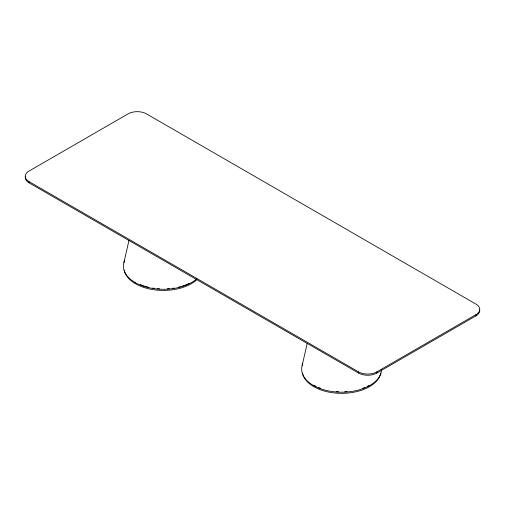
<?xml version="1.0" encoding="UTF-8"?>
<svg xmlns="http://www.w3.org/2000/svg" width="505" height="505" viewBox="0 0 505 505"><rect width="100%" height="100%" fill="white"/><g stroke="black" fill="none" stroke-linecap="round" stroke-linejoin="round"><path stroke-width="0.76" d="M123.902 262.594L128.958 240.43M302.154 365.506L307.217 343.343M135.113 282.522L135.548 282.27M313.365 385.435L313.801 385.182M29.031 181.611L358.582 371.876A12.909 7.455 0 0 0 376.844 371.876L475.969 314.647A12.909 7.455 0 0 0 475.969 304.105L146.418 113.84A12.909 7.455 0 0 0 128.156 113.84L29.031 171.069A12.909 7.455 0 0 0 29.031 181.611L29.031 182.81L358.582 373.069A12.909 7.455 0 0 0 376.844 373.069L475.969 315.84A12.909 7.455 0 0 0 479.643 309.597M475.969 314.647L475.969 315.84M376.844 371.876L376.844 373.069M358.582 371.876L358.582 373.069M196.893 278.773A39.964 23.072 0 0 1 147.599 287.402A39.964 23.072 0 0 1 124.514 260.82M188.927 283.482A39.352 22.719 0 0 1 187.121 284.321M186.503 284.586A39.352 22.719 0 0 1 184.59 285.338M183.934 285.577A39.352 22.719 0 0 1 181.92 286.24M180.544 286.644A39.352 22.719 0 0 1 178.429 287.193M174.055 288.071A39.352 22.719 0 0 1 172.559 288.298M169.529 288.645A39.352 22.719 0 0 1 167.231 288.816M159.517 288.816A39.352 22.719 0 0 1 157.219 288.645M154.189 288.298A39.352 22.719 0 0 1 152.693 288.071M148.312 287.193A39.352 22.719 0 0 1 146.197 286.644M145.509 286.449A39.352 22.719 0 0 1 142.814 285.577M142.157 285.338A39.352 22.719 0 0 1 140.245 284.586M196.925 279.581A39.352 22.719 0 0 1 154.688 289.87A39.352 22.719 0 0 1 124.236 270.087M29.031 182.81A12.909 7.455 0 0 1 25.357 176.561M368.902 385.492A39.352 22.719 0 0 1 367.185 386.394M364.755 387.499A39.352 22.719 0 0 1 362.842 388.25M347.017 391.621A39.352 22.719 0 0 1 344.713 391.766M338.539 391.766A39.352 22.719 0 0 1 336.235 391.621M320.41 388.25A39.352 22.719 0 0 1 318.497 387.499M316.073 386.394A39.352 22.719 0 0 1 314.356 385.492M381.578 369.723A39.964 23.072 0 0 1 336.412 391.994A39.964 23.072 0 0 1 302.766 363.733M380.764 372.999A39.352 22.719 0 0 1 341.626 393.344A39.352 22.719 0 0 1 302.489 372.999"/></g></svg>
